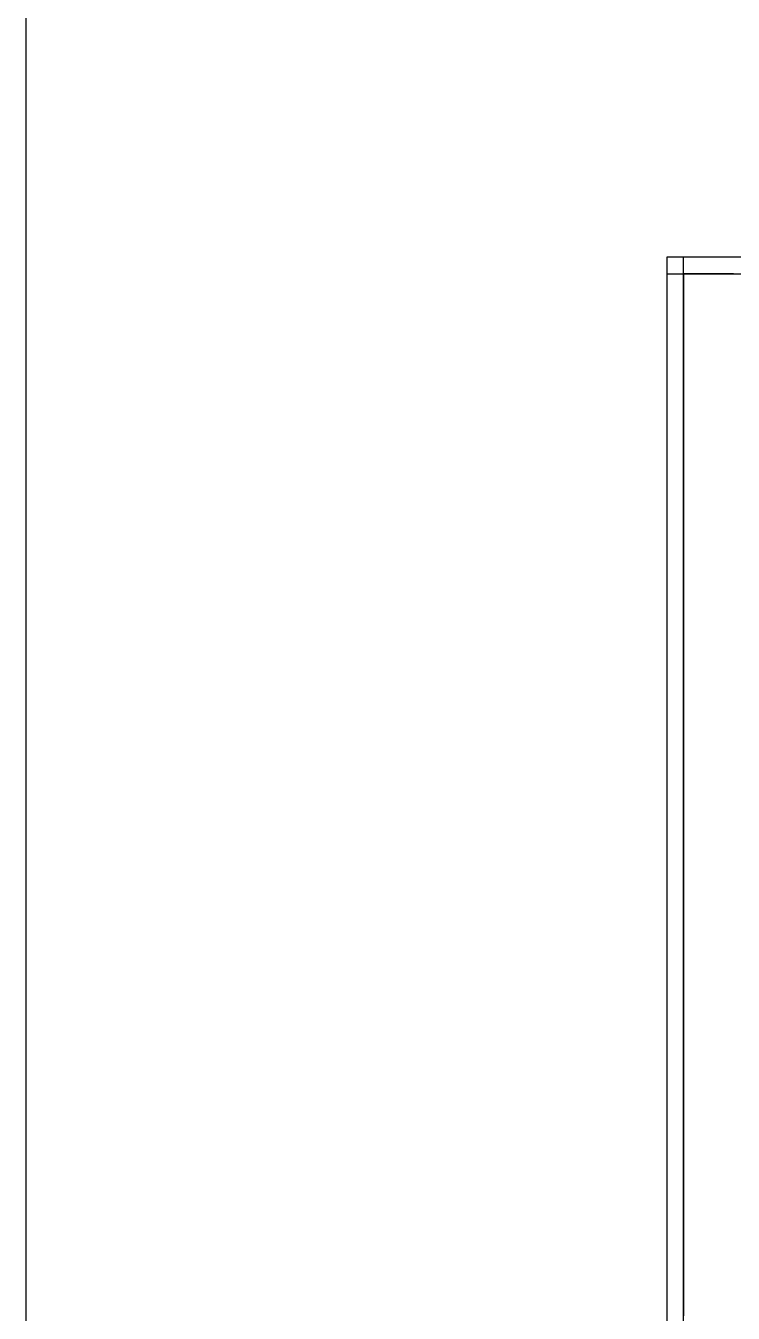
# Model space of a CAD drawing. Header units: metres. Extents: x 0 to 11, y 0 to 14.5.
# Drawn here: x 0 to 2.124, y 3.382 to 7.25 of the extents above; entities that cross this region are included whole.
import ezdxf

# ---------------------------------------------------------------- set-up
doc = ezdxf.new("R2010")
doc.units = ezdxf.units.M
for name, color, linetype in [('GRASS', 3, 'Continuous'), ('HALL', 5, 'Continuous'), ('WALLS', 8, 'Continuous')]:
    doc.layers.add(name, color=color, linetype=linetype)

msp = doc.modelspace()

# ---------------------------------------------------------------- linework, layer by layer
at = {"layer": 'GRASS'}
msp.add_lwpolyline([(2.1247, 6.505), (2.1147, 6.505), (2.1047, 6.505), (2.0947, 6.505), (2.0848, 6.505), (2.0748, 6.505), (2.0648, 6.505), (2.0548, 6.505), (2.0448, 6.505), (2.0349, 6.505), (2.0249, 6.505), (2.0149, 6.505), (2.0049, 6.505), (1.995, 6.505), (1.985, 6.505), (1.975, 6.505), (1.975, 6.495), (1.975, 6.485), (1.975, 6.475), (1.975, 6.465), (1.975, 6.455), (1.975, 6.445), (1.975, 6.435), (1.975, 6.425), (1.975, 6.415), (1.975, 6.405), (1.975, 6.395), (1.975, 6.385), (1.975, 6.375), (1.975, 6.365), (1.975, 6.355), (1.975, 6.345), (1.975, 6.335), (1.975, 6.325), (1.975, 6.315), (1.975, 6.305), (1.975, 6.295), (1.975, 6.285), (1.975, 6.275), (1.975, 6.265), (1.975, 6.255), (1.975, 6.245), (1.975, 6.235), (1.975, 6.225), (1.975, 6.215), (1.975, 6.205), (1.975, 6.195), (1.975, 6.185), (1.975, 6.175), (1.975, 6.165), (1.975, 6.155), (1.975, 6.145), (1.975, 6.135), (1.975, 6.125), (1.975, 6.115), (1.975, 6.105), (1.975, 6.095), (1.975, 6.085), (1.975, 6.075), (1.975, 6.065), (1.975, 6.055), (1.975, 6.045), (1.975, 6.035), (1.975, 6.025), (1.975, 6.015), (1.975, 6.005), (1.975, 5.995), (1.975, 5.985), (1.975, 5.975), (1.975, 5.965), (1.975, 5.955), (1.975, 5.945), (1.975, 5.935), (1.975, 5.925), (1.975, 5.915), (1.975, 5.905), (1.975, 5.895), (1.975, 5.885), (1.975, 5.875), (1.975, 5.865), (1.975, 5.855), (1.975, 5.845), (1.975, 5.835), (1.975, 5.825), (1.975, 5.815), (1.975, 5.805), (1.975, 5.795), (1.975, 5.785), (1.975, 5.775), (1.975, 5.765), (1.975, 5.755), (1.975, 5.745), (1.975, 5.735), (1.975, 5.725), (1.975, 5.715), (1.975, 5.705), (1.975, 5.695), (1.975, 5.685), (1.975, 5.675), (1.975, 5.665), (1.975, 5.655), (1.975, 5.645), (1.975, 5.635), (1.975, 5.625), (1.975, 5.615), (1.975, 5.605), (1.975, 5.595), (1.975, 5.585), (1.975, 5.575), (1.975, 5.565), (1.975, 5.555), (1.975, 5.545), (1.975, 5.535), (1.975, 5.525), (1.975, 5.515), (1.975, 5.505), (1.975, 5.495), (1.975, 5.485), (1.975, 5.475), (1.975, 5.465), (1.975, 5.455), (1.975, 5.445), (1.975, 5.435), (1.975, 5.425), (1.975, 5.415), (1.975, 5.405), (1.975, 5.395), (1.975, 5.385), (1.975, 5.375), (1.975, 5.365), (1.975, 5.355), (1.975, 5.345), (1.975, 5.335), (1.975, 5.325), (1.975, 5.315), (1.975, 5.305), (1.975, 5.295), (1.975, 5.285), (1.975, 5.275), (1.975, 5.265), (1.975, 5.255), (1.975, 5.245), (1.975, 5.235), (1.975, 5.225), (1.975, 5.215), (1.975, 5.205), (1.975, 5.195), (1.975, 5.185), (1.975, 5.175), (1.975, 5.165), (1.975, 5.155), (1.975, 5.145), (1.975, 5.135), (1.975, 5.125), (1.975, 5.115), (1.975, 5.105), (1.975, 5.095), (1.975, 5.085), (1.975, 5.075), (1.975, 5.065), (1.975, 5.055), (1.975, 5.045), (1.975, 5.035), (1.975, 5.025), (1.975, 5.015), (1.975, 5.005), (1.975, 4.995), (1.975, 4.985), (1.975, 4.975), (1.975, 4.965), (1.975, 4.955), (1.975, 4.945), (1.975, 4.935), (1.975, 4.925), (1.975, 4.915), (1.975, 4.905), (1.975, 4.895), (1.975, 4.885), (1.975, 4.875), (1.975, 4.865), (1.975, 4.855), (1.975, 4.845), (1.975, 4.835), (1.975, 4.825), (1.975, 4.815), (1.975, 4.805), (1.975, 4.795), (1.975, 4.785), (1.975, 4.775), (1.975, 4.765), (1.975, 4.755), (1.975, 4.745), (1.975, 4.735), (1.975, 4.725), (1.975, 4.715), (1.975, 4.705), (1.975, 4.695), (1.975, 4.685), (1.975, 4.675), (1.975, 4.665), (1.975, 4.655), (1.975, 4.645), (1.975, 4.635), (1.975, 4.625), (1.975, 4.615), (1.975, 4.605), (1.975, 4.595), (1.975, 4.585), (1.975, 4.575), (1.975, 4.565), (1.975, 4.555), (1.975, 4.545), (1.975, 4.535), (1.975, 4.525), (1.975, 4.515), (1.975, 4.505), (1.975, 4.495), (1.975, 4.485), (1.975, 4.475), (1.975, 4.465), (1.975, 4.455), (1.975, 4.445), (1.975, 4.435), (1.975, 4.425), (1.975, 4.415), (1.975, 4.405), (1.975, 4.395), (1.975, 4.385), (1.975, 4.375), (1.975, 4.365), (1.975, 4.355), (1.975, 4.345), (1.975, 4.335), (1.975, 4.325), (1.975, 4.315), (1.975, 4.305), (1.975, 4.295), (1.975, 4.285), (1.975, 4.275), (1.975, 4.265), (1.975, 4.255), (1.975, 4.245), (1.975, 4.235), (1.975, 4.225), (1.975, 4.215), (1.975, 4.205), (1.975, 4.195), (1.975, 4.185), (1.975, 4.175), (1.975, 4.165), (1.975, 4.155), (1.975, 4.145), (1.975, 4.135), (1.975, 4.125), (1.975, 4.115), (1.975, 4.105), (1.975, 4.095), (1.975, 4.085), (1.975, 4.075), (1.975, 4.065), (1.975, 4.055), (1.975, 4.045), (1.975, 4.035), (1.975, 4.025), (1.975, 4.015), (1.975, 4.005), (1.975, 3.995), (1.975, 3.985), (1.975, 3.975), (1.975, 3.965), (1.975, 3.955), (1.975, 3.945), (1.975, 3.935), (1.975, 3.925), (1.975, 3.915), (1.975, 3.905), (1.975, 3.895), (1.975, 3.885), (1.975, 3.875), (1.975, 3.865), (1.975, 3.855), (1.975, 3.845), (1.975, 3.835), (1.975, 3.825), (1.975, 3.815), (1.975, 3.805), (1.975, 3.795), (1.975, 3.785), (1.975, 3.775), (1.975, 3.765), (1.975, 3.755), (1.975, 3.745), (1.975, 3.735), (1.975, 3.725), (1.975, 3.715), (1.975, 3.705), (1.975, 3.695), (1.975, 3.685), (1.975, 3.675), (1.975, 3.665), (1.975, 3.655), (1.975, 3.645), (1.975, 3.635), (1.975, 3.625), (1.975, 3.615), (1.975, 3.605), (1.975, 3.595), (1.975, 3.585), (1.975, 3.575), (1.975, 3.565), (1.975, 3.555), (1.975, 3.545), (1.975, 3.535), (1.975, 3.525), (1.975, 3.515), (1.975, 3.505), (1.975, 3.495), (1.975, 3.485), (1.975, 3.475), (1.975, 3.465), (1.975, 3.455), (1.975, 3.445), (1.975, 3.435), (1.975, 3.425), (1.975, 3.415), (1.975, 3.405), (1.975, 3.395), (1.975, 3.385), (1.975, 3.375)], dxfattribs=at)
at = {"layer": 'HALL'}
msp.add_lwpolyline([(0, 0), (11, 0), (11, 14.5), (0, 14.5), (0, 0)], dxfattribs=at)
at = {"layer": 'WALLS'}
for points in [[(1.975, 0.645), (1.975, 6.555), (1.925, 6.555), (1.925, 0.645), (1.975, 0.645)], [(1.925, 6.505), (4.325, 6.505), (4.325, 6.555), (1.925, 6.555), (1.925, 6.505)]]:
    msp.add_lwpolyline(points, dxfattribs=at)

doc.saveas('drawing.dxf')
